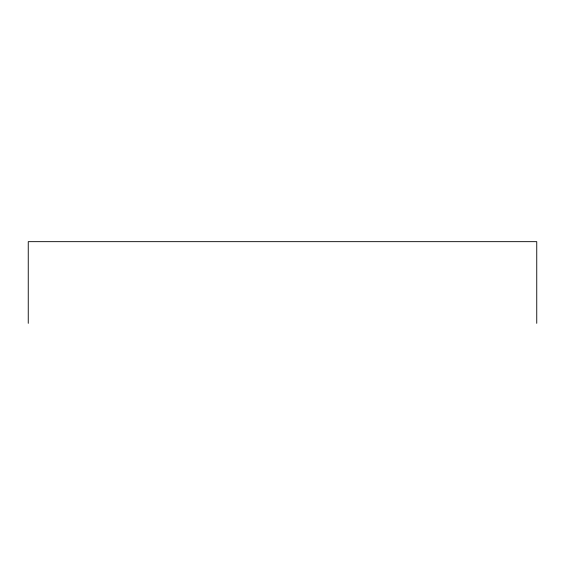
<?xml version="1.0" encoding="UTF-8"?>
<svg xmlns="http://www.w3.org/2000/svg" width="565" height="565" viewBox="0 0 565 565"><rect width="100%" height="100%" fill="white"/><g stroke="black" fill="none" stroke-linecap="round" stroke-linejoin="round"><path stroke-width="0.85" d="M536.75 323.335L536.75 241.665L28.25 241.665L28.25 323.335"/></g></svg>
